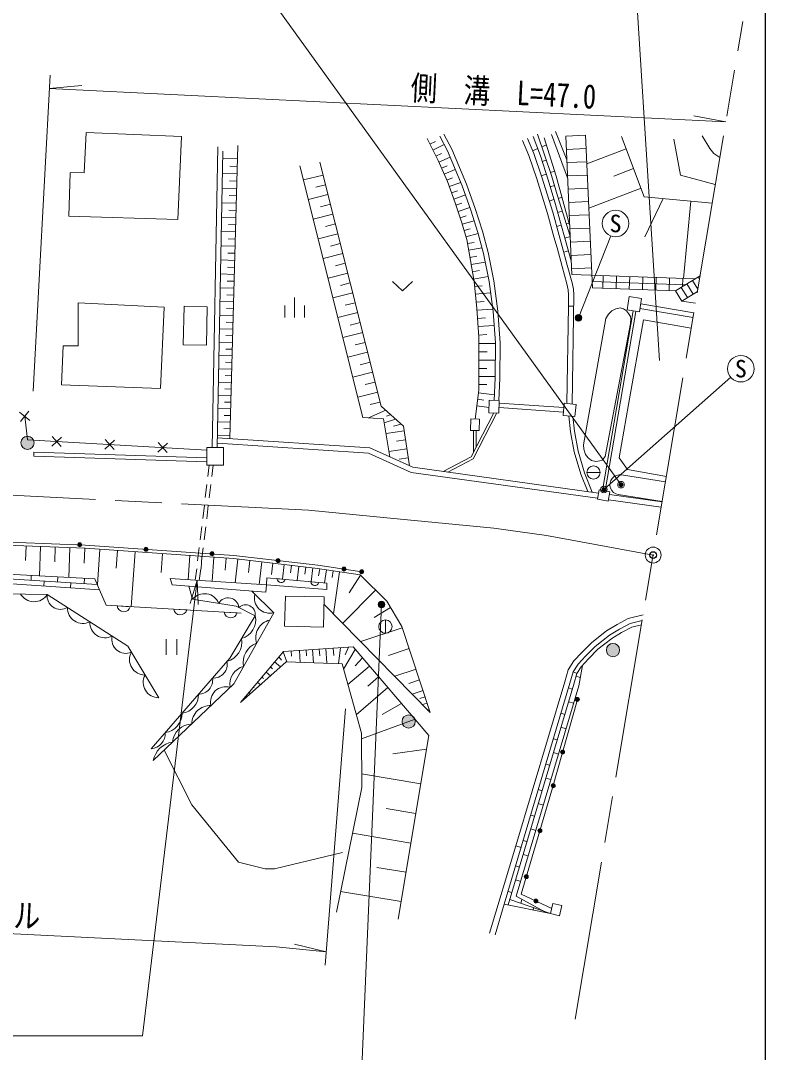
# Model space of a CAD drawing. Units: millimetres at full size, sheet at 1:1000; details may follow other scales. Extents: x 40000 to 680000, y 20000 to 380000.
# Drawn here: x 522887 to 579000, y 241640 to 319388 of the extents above; entities that cross this region are included whole.
import ezdxf
from ezdxf.enums import TextEntityAlignment as Align

# ---------------------------------------------------------------- set-up
doc = ezdxf.new("R2010")
doc.units = ezdxf.units.MM
doc.header["$LTSCALE"] = 1000
doc.header["$PDMODE"] = 32
doc.header["$PDSIZE"] = 500
doc.linetypes.add('CHAIN', pattern=[18.5, 12, -1.5, 3.5, -1.5])
for name, color, linetype, lineweight in [('M-BGD', 7, 'Continuous', 13), ('M-BMK', 2, 'CHAIN', 13), ('M-BMK-SRVR', 3, 'Continuous', 13), ('M-STR-HTXT', 7, 'Continuous', 13), ('M-STR-STRC', 7, 'Continuous', 13), ('M-TTL-BAND', 7, 'Continuous', 25)]:
    doc.layers.add(name, color=color, linetype=linetype, lineweight=lineweight)
doc.layers.add('M-OTRS', color=6, linetype='Continuous')
doc.styles.add('ＭＳ ゴシック', font='')
doc.styles.get('ＭＳ ゴシック').set_extended_font_data('MS Gothic')

# ---------------------------------------------------------------- blocks, each defined once
blk = doc.blocks.new('open_arrow')
at = {"color": 0, "linetype": 'Continuous', "lineweight": -2}
blk.add_lwpolyline([(7.5, 1.25), (0, 0), (7.5, -1.25)], dxfattribs=at)

msp = doc.modelspace()

# ---------------------------------------------------------------- hatches: boundary and pattern name
at = {"layer": 'M-BGD'}
for points in [[(522904, 287575, -1), (523904, 287575, -0.41421), (523404, 287075, -0.41421)], [(527489, 279882, -0.41421), (527333, 279738, -0.41421), (527189, 279893, -1)], [(532477, 279544, -1), (532178, 279564, -1)], [(537465, 279197, -1), (537166, 279218, -1)], [(542437, 278683, -0.41421), (542271, 278551, -0.41421), (542140, 278718, -1)], [(547394, 278032, -0.41421), (547224, 277906, -0.41421), (547098, 278076, -1)], [(548739, 277848, -0.41421), (548583, 277704, -0.41421), (548439, 277860, -1)], [(567018, 271957, -1), (568018, 271957, -0.41421), (567518, 271457, -0.41421)], [(564989, 268232, -0.41421), (564833, 268088, -0.41421), (564689, 268244, -1)], [(551622, 266576, -1), (552622, 266576, -0.41421), (552122, 266076, -0.41421)], [(563876, 264265, -0.41421), (563720, 264121, -0.41421), (563576, 264277, -1)], [(563163, 261724, -0.41421), (563008, 261580, -0.41421), (562864, 261735, -1)], [(562161, 258339, -0.41421), (562005, 258195, -0.41421), (561861, 258350, -1)], [(561133, 254878, -0.41421), (560978, 254734, -0.41421), (560833, 254890, -1)], [(561856, 253031, -0.41421), (561701, 252887, -0.41421), (561557, 253043, -1)]]:
    msp.add_hatch(color=256, dxfattribs=at).paths.add_polyline_path(points)
at = {"layer": 'M-STR-HTXT'}
for points in [[(565157, 297088, -1), (564697, 296892, -0.41421), (564829, 297220, -0.41421)], [(550294, 275511, -0.41421), (550194, 275172, -0.41421), (549855, 275272, -1)]]:
    msp.add_hatch(color=256, dxfattribs=at).paths.add_polyline_path(points)

# ---------------------------------------------------------------- linework, layer by layer
at = {"layer": 'M-BGD'}
for p, q in [((563191, 311036), (564035, 308900)), ((553731, 310068), (554154, 310279)), ((562875, 310804), (564095, 307534)), ((563956, 310685), (565454, 310751)), ((564418, 300253), (563956, 310685)), ((565964, 299249), (565454, 310751)), ((537738, 309869), (537327, 287229)), ((537706, 287227), (538110, 309545)), ((539247, 309966), (538658, 287887)), ((553954, 309620), (554801, 310043)), ((561453, 309582), (561845, 309744)), ((562146, 309869), (562514, 310020)), ((564000, 309686), (565498, 309752)), ((568511, 309720), (565550, 308597)), ((539220, 308966), (538100, 308996)), ((554177, 309173), (554594, 309381)), ((554395, 308723), (555245, 309103)), ((562181, 308776), (562482, 308881)), ((564044, 308687), (565543, 308753)), ((539205, 308406), (538645, 308421)), ((554599, 308267), (555015, 308453)), ((554803, 307810), (555635, 308182)), ((562808, 307935), (563128, 308046)), ((569073, 308239), (567592, 307677)), ((539190, 307846), (538079, 307876)), ((539175, 307291), (538620, 307306)), ((545673, 307755), (544200, 307385)), ((555008, 307354), (555428, 307542)), ((555184, 306886), (556051, 307200)), ((562119, 307697), (562489, 307825)), ((564088, 307688), (565587, 307754)), ((539160, 306735), (538059, 306765)), ((545858, 307019), (545122, 306834)), ((555354, 306416), (555791, 306574)), ((562788, 306858), (563101, 306956)), ((564133, 306689), (565631, 306755)), ((569634, 306758), (565697, 305265)), ((539131, 305634), (538039, 305663)), ((539146, 306185), (538595, 306200)), ((546044, 306283), (544568, 305912)), ((555524, 305946), (556398, 306262)), ((555690, 305474), (556131, 305623)), ((562717, 305789), (563072, 305899)), ((563383, 305996), (563678, 306088)), ((564177, 305690), (565675, 305756)), ((571291, 305983), (569914, 303101)), ((573387, 305785), (572834, 299952)), ((539117, 305088), (538571, 305103)), ((546415, 304807), (544936, 304435)), ((546229, 305545), (545491, 305359)), ((555851, 305001), (556733, 305299)), ((563350, 304926), (563694, 305020)), ((539102, 304543), (538020, 304571)), ((539088, 304001), (538546, 304016)), ((546601, 304068), (545862, 303882)), ((556011, 304527), (556451, 304676)), ((556164, 304051), (557056, 304309)), ((563999, 304067), (564216, 304126)), ((564221, 304691), (565720, 304757)), ((539073, 303460), (538000, 303489)), ((546787, 303329), (545305, 302956)), ((556303, 303571), (556762, 303704)), ((556442, 303091), (557360, 303356)), ((563275, 303868), (563621, 303963)), ((564265, 303692), (565764, 303758)), ((539059, 302924), (538522, 302938)), ((546973, 302588), (546232, 302402)), ((556551, 302589), (557058, 302677)), ((563892, 303000), (564291, 303110)), ((564310, 302693), (565808, 302759)), ((539044, 302387), (537981, 302416)), ((539030, 301855), (538498, 301869)), ((547159, 301847), (545675, 301474)), ((556639, 302082), (557652, 302258)), ((563804, 301939), (564163, 302038)), ((564354, 301694), (565853, 301760)), ((539016, 301323), (537961, 301351)), ((547346, 301105), (546604, 300918)), ((556731, 301548), (557265, 301641)), ((556824, 301014), (557892, 301199)), ((538988, 300269), (537942, 300296)), ((539002, 300796), (538475, 300810)), ((547533, 300363), (546046, 299989)), ((556919, 300466), (557468, 300561)), ((564398, 300695), (565897, 300761)), ((564418, 300253), (573695, 299922)), ((566780, 300168), (566747, 299221)), ((567780, 300133), (567746, 299185)), ((574077, 300156), (572233, 299025)), ((538974, 299746), (538451, 299760)), ((547720, 299619), (546976, 299432)), ((557014, 299917), (558111, 300107)), ((557087, 299341), (557665, 299400)), ((565943, 299724), (572964, 299473)), ((568779, 300097), (568745, 299149)), ((569779, 300061), (569745, 299114)), ((570778, 300026), (570744, 299078)), ((571777, 299990), (571743, 299042)), ((572777, 299954), (572755, 299345)), ((573556, 298780), (573085, 299548)), ((573910, 299160), (573512, 299809)), ((574036, 299911), (573938, 300070)), ((538960, 299223), (537923, 299251)), ((538946, 298705), (538428, 298718)), ((547907, 298875), (546417, 298501)), ((557146, 298763), (558302, 298882)), ((564438, 290496), (564575, 298728)), ((565964, 299249), (572233, 299025)), ((572703, 298258), (572233, 299025)), ((573130, 298519), (572659, 299286)), ((573879, 298979), (572703, 298258)), ((538932, 298186), (537905, 298214)), ((542781, 297029), (542781, 297929)), ((543531, 297029), (543531, 298529)), ((544281, 297029), (544281, 297929)), ((548095, 298130), (547349, 297943)), ((557208, 298162), (557810, 298223)), ((564039, 290538), (564161, 297873)), ((564161, 297873), (564561, 297867)), ((569607, 298042), (573609, 297370)), ((572703, 298258), (573729, 298086)), ((538905, 297158), (537886, 297186)), ((538919, 297672), (538405, 297686)), ((548282, 297385), (546789, 297010)), ((557265, 297560), (558471, 297641)), ((569043, 297509), (566732, 283987)), ((569241, 297478), (566928, 283948)), ((569552, 297696), (573551, 297025)), ((538891, 296649), (538382, 296662)), ((548470, 296639), (547723, 296451)), ((557306, 296945), (557921, 296987)), ((557348, 296331), (558576, 296414)), ((568694, 290450), (569824, 296846)), ((569824, 296846), (573415, 296212)), ((538878, 296139), (537868, 296166)), ((538864, 295634), (538359, 295648)), ((548658, 295892), (547161, 295516)), ((557391, 295695), (558026, 295738)), ((538851, 295129), (537849, 295156)), ((548846, 295144), (548098, 294956)), ((557402, 295059), (558676, 295059)), ((538824, 294128), (537831, 294154)), ((538838, 294628), (538337, 294642)), ((549034, 294396), (547535, 294019)), ((557402, 294431), (558030, 294431)), ((538798, 293128), (537813, 293154)), ((538811, 293628), (538314, 293641)), ((549223, 293647), (548473, 293458)), ((557402, 293803), (558657, 293803)), ((557402, 293185), (558020, 293185)), ((538784, 292628), (538292, 292641)), ((549411, 292897), (547909, 292519)), ((557402, 292567), (558638, 292567)), ((538771, 292128), (537795, 292154)), ((538758, 291628), (538270, 291641)), ((549600, 292146), (548849, 291957)), ((557402, 291956), (558013, 291956)), ((538744, 291129), (537777, 291154)), ((549789, 291395), (548284, 291016)), ((557317, 290851), (557781, 290793)), ((557379, 291347), (558591, 291195)), ((538718, 290129), (537759, 290155)), ((538731, 290629), (538247, 290642)), ((550400, 290030), (549100, 289455)), ((549978, 290643), (549226, 290453)), ((557255, 290355), (558182, 290239)), ((558931, 290223), (563780, 289885)), ((558943, 290573), (563816, 290234)), ((567986, 286445), (568694, 290450)), ((522809, 289886), (523590, 289262)), ((522887, 289183), (523511, 289965)), ((538704, 289629), (538225, 289642)), ((551143, 289361), (550289, 289074)), ((550771, 289696), (550456, 289593)), ((538691, 289129), (537741, 289155)), ((538678, 288630), (538203, 288642)), ((551779, 288482), (550418, 288271)), ((551568, 288979), (550993, 288828)), ((556999, 288505), (557018, 286851)), ((557199, 288498), (557213, 287233)), ((525227, 287332), (525972, 287998)), ((525932, 287292), (525266, 288038)), ((529220, 287106), (529966, 287773)), ((529926, 287067), (529260, 287812)), ((537719, 287949), (549186, 287199)), ((538664, 288130), (537723, 288155)), ((551884, 287802), (551204, 287696)), ((533214, 286881), (533960, 287547)), ((533920, 286841), (533254, 287587)), ((537712, 287548), (549088, 286805)), ((549186, 287199), (552431, 285733)), ((551990, 287122), (550638, 286912)), ((523884, 286574), (536923, 286138)), ((549088, 286805), (552318, 285345)), ((552095, 286446), (551419, 286341)), ((567986, 286445), (568604, 285566)), ((537097, 285896), (536993, 285035)), ((537399, 285895), (537294, 285024)), ((552318, 285345), (566355, 283392)), ((552431, 285733), (566432, 283785)), ((571541, 285047), (568604, 285566)), ((565548, 285334), (566548, 285334)), ((568154, 285154), (571470, 284622)), ((536921, 284439), (536801, 283446)), ((537222, 284428), (537101, 283435)), ((567170, 283278), (571151, 282724)), ((567247, 283671), (571217, 283119)), ((567916, 283673), (571221, 283143)), ((536728, 282850), (536608, 281858)), ((537029, 282840), (536909, 281847)), ((536536, 281262), (536416, 280269)), ((536837, 281251), (536717, 280259)), ((523307, 279793), (523265, 278705)), ((524395, 279751), (524310, 277541)), ((525501, 279709), (525458, 278603)), ((526606, 279666), (526519, 277420)), ((527729, 279622), (527686, 278499)), ((528850, 279545), (528666, 276891)), ((530177, 279453), (530085, 278126)), ((531504, 279361), (531216, 275222)), ((533573, 279217), (533475, 277799)), ((536344, 279674), (536224, 278681)), ((536645, 279663), (536525, 278670)), ((535643, 279073), (535517, 277260)), ((536549, 279010), (536486, 278104)), ((537456, 278947), (537330, 277137)), ((538361, 278885), (538298, 277979)), ((539264, 278806), (539053, 277020)), ((540157, 278700), (540052, 277808)), ((541050, 278595), (540849, 276899)), ((541898, 278495), (541798, 277646)), ((542746, 278394), (542617, 277302)), ((523692, 277574), (523670, 277214)), ((536152, 278085), (536048, 277224)), ((536453, 278075), (536347, 277204)), ((543292, 278330), (543228, 277784)), ((543839, 278265), (543713, 277203)), ((544370, 278202), (544307, 277671)), ((544901, 278140), (544779, 277106)), ((545418, 278074), (545341, 277559)), ((545932, 277997), (545786, 277015)), ((546427, 277923), (546354, 277432)), ((546921, 277850), (546452, 274696)), ((548490, 277600), (547637, 276274)), ((520023, 277441), (528660, 276904)), ((524668, 277152), (524645, 276786)), ((525689, 277465), (525666, 277090)), ((526664, 277028), (526641, 276647)), ((527687, 277356), (527662, 276966)), ((542827, 277283), (542203, 277339)), ((545361, 277053), (544737, 277110)), ((549624, 276479), (547155, 273981)), ((531148, 275226), (530159, 275282)), ((535412, 274982), (534423, 275038)), ((539208, 274764), (538219, 274821)), ((550761, 275156), (549530, 274420)), ((550373, 274224), (550373, 273224)), ((551643, 273640), (548508, 272603)), ((533861, 272787), (533861, 271587)), ((534661, 272787), (534661, 271587)), ((546986, 272134), (546848, 270934)), ((547590, 272174), (547340, 271592)), ((542347, 271449), (542532, 271204)), ((542667, 271833), (542932, 271065)), ((543274, 271891), (543300, 271488)), ((543890, 271932), (543949, 271031)), ((544389, 271964), (544418, 271514)), ((544888, 271997), (544953, 270997)), ((545388, 272030), (545420, 271530)), ((545887, 272062), (545959, 270964)), ((546437, 272098), (546473, 271549)), ((548103, 271997), (547222, 270509)), ((548635, 271376), (548087, 270764)), ((552162, 272072), (550594, 271554)), ((541706, 270681), (541874, 270541)), ((542027, 271065), (542474, 270692)), ((549166, 270755), (547540, 269362)), ((541066, 269913), (541178, 269820)), ((541386, 270297), (541722, 270017)), ((549863, 269942), (549050, 269246)), ((552680, 270504), (551086, 269977)), ((564508, 270307), (564783, 270180)), ((565055, 269894), (564729, 269986)), ((540425, 269145), (540481, 269099)), ((540746, 269529), (540969, 269343)), ((550559, 269129), (548172, 267085)), ((552944, 269707), (552147, 269444)), ((564451, 269021), (564163, 269107)), ((540105, 268761), (540217, 268668)), ((553207, 268910), (552397, 268642)), ((553364, 268435), (552959, 268301)), ((562969, 261573), (564839, 268238)), ((551581, 267936), (550116, 267097)), ((553521, 267961), (553178, 267847)), ((553678, 267486), (553507, 267429)), ((564550, 267949), (564166, 268063)), ((552603, 266742), (548562, 265273)), ((563882, 267104), (563594, 267190)), ((563981, 266032), (563597, 266146)), ((563312, 265187), (563025, 265272)), ((553480, 264492), (550935, 264147)), ((563411, 264114), (563028, 264228)), ((562743, 263270), (562456, 263355)), ((553043, 261877), (548581, 262624)), ((562842, 262197), (562458, 262311)), ((562969, 261573), (560590, 253560)), ((562174, 261352), (561886, 261438)), ((552669, 259646), (550439, 260020)), ((562273, 260280), (561889, 260394)), ((561605, 259435), (561317, 259521)), ((552296, 257415), (547884, 258153)), ((561703, 258363), (561320, 258477)), ((561035, 257518), (560748, 257603)), ((560210, 257198), (558221, 250619)), ((560210, 257198), (560593, 257084)), ((561134, 256445), (560751, 256559)), ((551927, 255210), (549721, 255579)), ((560466, 255601), (560178, 255686)), ((560565, 254528), (560181, 254642)), ((551558, 253004), (546991, 253768)), ((559897, 253683), (559609, 253769)), ((562904, 252476), (560590, 253560)), ((559324, 252810), (558637, 250494)), ((562394, 252238), (560231, 253404)), ((560649, 253179), (560584, 252863)), ((561537, 252534), (561502, 252362))]:
    msp.add_line(p, q, dxfattribs=at)
for points in [[(526623, 307919), (526525, 304660), (534731, 304414), (535004, 310653), (527816, 310967), (527682, 307909), (526624, 307941)], [(557130, 289363), (557402, 291531), (557402, 295529), (557255, 297706), (557048, 299724), (556497, 302901), (556117, 304215), (555624, 305669), (555046, 307267), (554338, 308850), (553509, 310513)], [(558575, 290774), (558637, 292464), (558677, 295102), (558496, 297457), (558186, 299733), (557763, 301840), (557342, 303422), (556799, 305108), (556166, 306928), (555050, 309565), (554469, 310680)], [(558925, 290762), (558987, 292455), (559027, 295113), (558845, 297494), (558532, 299791), (558104, 301919), (557678, 303521), (557131, 305219), (556493, 307054), (555366, 309714), (554780, 310841)], [(563071, 303099), (562591, 304849), (561778, 307461), (561169, 309223), (560702, 310354)], [(563457, 303205), (562975, 304961), (562158, 307586), (561543, 309364), (561071, 310507)], [(561513, 310657), (562047, 309189), (562630, 307390), (563132, 305698), (564372, 301296)], [(561821, 310830), (562373, 309196), (562880, 307724), (563326, 306174), (564289, 303158)], [(562345, 310561), (563242, 307679), (564252, 303993)], [(568157, 310655), (569877, 306117), (574996, 305633)], [(572091, 310461), (572604, 307731), (575230, 307027)], [(574237, 310696), (574813, 309741), (575113, 309370), (575573, 309066)], [(552188, 285843), (551723, 288839), (550054, 290341), (545429, 308725)], [(543935, 308450), (548666, 289486), (550240, 289373), (550703, 286514)], [(564161, 297873), (564175, 298713), (564140, 299104), (564043, 299546), (563694, 300849), (563301, 302261), (563071, 303099)], [(564575, 298728), (564536, 299164), (564432, 299640), (564079, 300954), (563686, 302368), (563457, 303205)], [(550918, 299725), (551668, 299025), (552418, 299725)], [(523199, 289574), (523399, 287789), (536926, 287026)], [(554734, 285413), (556844, 286512), (558543, 289829)], [(555076, 285365), (556993, 286364), (558764, 289821)], [(565617, 283898), (565089, 285222), (564600, 286886), (564322, 288408), (564200, 289596)], [(565959, 283851), (565372, 285321), (564892, 286955), (564619, 288451), (564505, 289565)], [(523884, 286574), (523878, 286874), (536924, 286439)], [(548589, 277854), (545289, 278346), (538961, 279093), (527757, 279871), (502358, 280855)], [(545743, 275418), (553752, 267262), (551613, 273732), (550469, 275644), (548471, 277619), (545256, 278098), (538937, 278845), (527743, 279622), (501963, 280620)], [(533289, 268361), (530954, 272246), (524887, 276155), (521610, 276197), (520131, 275936), (518260, 274575), (509466, 271345)], [(528836, 276495), (529335, 275329), (539494, 274748)], [(532728, 264515), (538647, 271356), (540562, 274542), (539124, 275269), (535842, 275783), (535548, 276769)], [(540312, 276396), (541954, 274774), (538952, 269418), (532884, 263631)], [(569790, 274617), (568675, 274331), (567824, 273882), (567037, 273416), (565919, 272536), (565169, 271780), (564578, 271133), (564140, 270476), (563884, 269572), (560210, 257198)], [(569664, 273862), (568929, 273674), (568166, 273271), (567434, 272837), (566386, 272013), (565676, 271298), (565131, 270701), (564783, 270180), (564557, 269377), (559619, 252749)], [(569718, 274185), (568820, 273955), (568019, 273532), (567264, 273085), (566186, 272237), (565459, 271504), (564894, 270886), (564508, 270307)], [(551338, 251685), (553652, 265518), (547932, 272196), (542684, 271853), (539464, 267993), (542892, 271066), (547106, 270925), (548558, 265694), (548588, 261608), (546675, 252217)], [(565219, 270797), (564941, 269266), (560231, 253404)], [(564508, 270307), (564269, 269461), (559324, 252810)], [(533695, 264404), (535796, 260289), (539303, 255973), (541322, 255481), (542023, 255481), (547149, 256699)], [(559324, 252810), (562816, 252092), (559740, 253155)]]:
    msp.add_lwpolyline(points, dxfattribs=at)
for points in [[(568735, 298589), (569670, 298441), (569511, 297435), (568576, 297583)], [(525968, 291949), (526090, 294891), (527229, 294891), (527229, 298117), (533712, 297805), (533416, 291658)], [(535133, 294969), (536885, 294928), (536953, 297831), (535200, 297872)], [(566921, 286539), (566713, 286264), (566532, 286207), (566225, 286155), (565909, 286235), (565638, 286431), (565451, 286701), (565328, 287084), (565290, 287417), (566984, 296930), (567182, 297272), (567433, 297523), (567730, 297675), (568050, 297733), (568310, 297671), (568526, 297510), (568700, 297327), (568831, 297103), (568856, 296879), (568850, 296574)], [(558201, 290787), (558949, 290762), (558917, 289816), (558169, 289842)], [(563850, 290557), (564739, 290465), (564645, 289550), (563755, 289642)], [(556807, 289374), (557453, 289352), (557424, 288491), (556778, 288513)], [(536927, 287230), (538175, 287226), (538170, 285892), (536922, 285896)], [(566481, 284036), (567288, 283877), (567150, 283176), (566343, 283335)], [(520042, 277773), (520005, 277108), (528836, 276495), (528485, 277313)], [(534159, 277352), (534301, 276866), (541360, 276314), (541403, 276861)], [(541403, 276861), (541446, 277408), (545954, 276999), (545954, 276529)], [(542780, 273753), (545703, 273685), (545756, 275961), (542833, 276029)], [(562816, 252092), (562992, 252859), (563657, 252706), (563481, 251939)]]:
    msp.add_lwpolyline(points, close=True, dxfattribs=at)
for centre, radius in [((523404, 287575), 500), ((566048, 285334), 500), ((527339, 279888), 150), ((532328, 279554), 150), ((537316, 279208), 150), ((542289, 278700), 150), ((547246, 278054), 150), ((548589, 277854), 150), ((550373, 273724), 500), ((567518, 271957), 500), ((564839, 268238), 150), ((552122, 266576), 500), ((563726, 264271), 150), ((563013, 261730), 150), ((562011, 258345), 150), ((560983, 254884), 150), ((561707, 253037), 150)]:
    msp.add_circle(centre, radius, dxfattribs=at)
for centre, radius, start, end in [((568035, 284413), 750, 79.64694, 260.89832), ((542520, 277366), 318, 184.70931, 344.92704), ((545054, 277136), 318, 184.70931, 344.92704), ((523895, 276756), 1160, 209.74617, 328.77579), ((525889, 276030), 1010, 172.93138, 301.48841), ((536738, 275046), 1160, 21.59054, 140.62016), ((541656, 275896), 1160, 165.83637, 284.86599), ((530659, 275352), 505, 187.89427, 345.55246), ((538528, 275086), 809, 5.50674, 151.36763), ((539835, 274630), 732, 353.07129, 133.28455), ((527577, 275122), 1160, 177.69508, 296.7247), ((534923, 275108), 505, 187.89427, 345.55246), ((538719, 274890), 505, 187.89427, 345.55246), ((539147, 274225), 1450, 285.37314, 12.61845), ((529258, 274039), 1160, 177.69508, 296.7247), ((541974, 272878), 1376, 104.09685, 197.358), ((530822, 272776), 1067, 167.71207, 292.40007), ((538039, 272568), 1515, 284.9272, 9.87017), ((541188, 271025), 1535, 110.08928, 191.36557), ((532248, 271235), 1160, 151.49029, 270.51992), ((537429, 270875), 1026, 265.33186, 12.93352), ((540035, 269387), 1382, 104.76572, 189.7467), ((533279, 269521), 1160, 151.49029, 270.51992), ((536285, 269697), 1072, 269.9903, 8.27509), ((538356, 268037), 1160, 74.13167, 193.16129), ((534897, 268577), 1388, 276.24811, 2.01727), ((537163, 266390), 1384, 87.36355, 179.92941), ((533553, 267210), 1495, 278.77212, 359.49326), ((535819, 264901), 1491, 91.53506, 175.7579), ((532629, 265665), 1154, 274.92426, 3.34108), ((534560, 263324), 1703, 97.69492, 169.59804)]:
    msp.add_arc(centre, radius, start, end, dxfattribs=at)
at = {"layer": 'M-BMK'}
msp.add_line((564676, 244145), (577294, 319323), dxfattribs=at)
msp.add_lwpolyline([(498060, 284826), (544584, 282499), (550475, 281917), (558553, 281139), (562509, 280600), (570545, 279116)], dxfattribs=at)
at = {"layer": 'M-BMK-SRVR'}
msp.add_circle((570545, 279116), 600, dxfattribs=at)
at = {"layer": 'M-OTRS'}
msp.add_point((570545, 279116), dxfattribs=at)
at = {"layer": 'M-STR-HTXT'}
for p, q in [((568123, 284419), (538072, 326091)), ((569326, 320814), (571033, 293781)), ((523835, 291478), (525102, 315281)), ((525048, 314283), (527493, 314504)), ((525048, 314283), (576024, 311757)), ((576024, 311757), (573613, 312218)), ((564927, 296990), (567346, 303171)), ((566831, 284053), (576388, 292515)), ((550075, 275391), (548528, 238976)), ((547371, 267528), (545835, 248210)), ((545914, 249207), (543529, 249786))]:
    msp.add_line(p, q, dxfattribs=at)
for points in [[(536180, 277215), (532065, 242892), (496903, 242892)], [(500577, 251659), (542136, 249580), (545914, 249207)]]:
    msp.add_lwpolyline(points, dxfattribs=at)
for centre, radius in [((564927, 296990), 250), ((568123, 284419), 150), ((566831, 284053), 150), ((566831, 284053), 120), ((566831, 284053), 90), ((566831, 284053), 60), ((566831, 284053), 30), ((566831, 284053), 20), ((568123, 284419), 120), ((568123, 284419), 90), ((568123, 284419), 60), ((568123, 284419), 30), ((568123, 284419), 20), ((550075, 275391), 250)]:
    msp.add_circle(centre, radius, dxfattribs=at)
for p in [(568123, 284419), (566831, 284053)]:
    msp.add_point(p, dxfattribs=at)
at = {"layer": 'M-STR-STRC'}
for centre in [(567710, 304102), (577152, 293160)]:
    msp.add_circle(centre, 1000, dxfattribs=at)
at = {"layer": 'M-TTL-BAND'}
msp.add_line((579000, 20000), (579000, 370000), dxfattribs=at)

# ---------------------------------------------------------------- block references
at = {"layer": 'M-STR-HTXT', "xscale": 240, "yscale": 240, "rotation": 263.2}
msp.add_blockref('open_arrow', (536180, 277215), dxfattribs=at)

# ---------------------------------------------------------------- texts
at = {"layer": 'M-STR-HTXT', "style": 'ＭＳ ゴシック', "width": 0.8}
for s, rotation, p in [('側\u3000溝\u3000L=47.0', 357.163, (559194, 312539)), ('ガードレール', 357.137, (518304, 250720))]:
    msp.add_text(s, height=1833, rotation=rotation, dxfattribs=at).set_placement(p, align=Align.BOTTOM_CENTER)
at = {"layer": 'M-STR-STRC', "style": 'ＭＳ ゴシック'}
for p in [(567710, 304102), (577152, 293160)]:
    msp.add_text('S', height=1320, dxfattribs=at).set_placement(p, align=Align.MIDDLE_CENTER)

doc.saveas('drawing.dxf')
